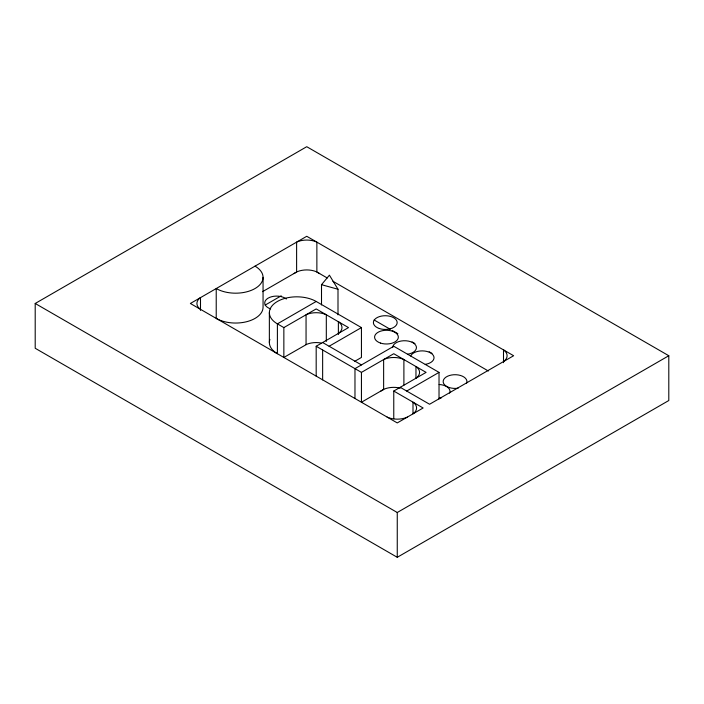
<?xml version="1.0" encoding="UTF-8"?>
<svg xmlns="http://www.w3.org/2000/svg" width="704" height="704" viewBox="0 0 704 704"><rect width="100%" height="100%" fill="white"/><g stroke="black" fill="none" stroke-linecap="round" stroke-linejoin="round"><path stroke-width="1.06" d="M321.508 304.946L321.508 284.689L329.41 275.167L337.999 289.247L337.999 314.846M338.378 333.432L339.02 332.992A16.262 9.39 0 0 0 339.02 322.186L338.378 321.737L338.378 334.541M415.967 378.224L416.601 377.784A16.262 9.39 0 0 0 416.601 366.978L415.967 366.529L415.967 378.268M503.501 361.583L504.143 361.134A16.262 9.39 0 0 0 504.143 350.328L503.501 349.888L503.501 362.683M293.814 273.61L297.387 271.63A16.262 9.39 0 0 1 316.096 271.63L319.678 273.61M380.838 391.046L384.41 389.057A16.262 9.39 0 0 1 400.224 388.124M35.2 303.477L306.742 146.705L668.8 355.731L668.8 400.523L397.258 557.295L35.2 348.269L35.2 303.477L397.258 512.503L668.8 355.731M262.592 291.641L296.613 271.999L296.613 242.132L297.387 241.762A16.262 9.39 0 0 1 316.096 241.762L316.87 242.132L316.87 271.999L327.254 277.992M265.109 305.114L281.195 295.83M354.781 361.293L361.442 357.447L361.442 327.589L316.184 301.462L277.394 323.858L277.394 353.716A27.43 15.84 0 0 1 269.887 339.425M316.184 301.462A27.43 15.84 0 0 0 277.394 301.462A27.43 15.84 0 0 0 277.394 323.858L283.853 327.589L316.184 308.924L348.506 327.589L316.184 346.254L316.184 376.112M321.086 342.998A16.262 9.39 0 0 0 306.83 344.265L283.853 357.447L283.853 327.589M329.111 346.254L361.442 327.589M316.184 346.254L361.442 372.381L393.765 353.716L426.096 372.381L393.765 391.046L393.765 418.774M406.701 391.046L439.023 372.381L439.023 399.045M407.387 417.076L406.613 417.446A16.262 9.39 0 0 1 387.904 417.446L387.13 417.076M321.508 284.689L337.999 289.247M332.939 281.274L488.382 371.017M374.123 319.986L390.262 329.296M392.154 330.396L397.848 333.678M412.086 341.898L414.929 343.543M429.167 351.762L432.018 353.408M439.023 372.381L393.765 346.254L354.974 368.65L354.974 398.508M322.643 342.522L361.442 364.918M400.233 387.314L429.581 404.254L513.63 355.731L306.742 236.289L190.37 303.477L397.258 422.919L423.122 407.994L393.765 391.046M200.499 309.32L199.857 308.871A16.262 9.39 0 0 1 199.857 298.074L200.499 297.625L200.499 310.429M403.894 385.158L403.894 359.568L403.119 359.198A16.262 9.39 0 0 0 384.41 359.198L383.636 359.568L383.636 389.426L361.442 402.239L361.442 372.381M397.258 512.503L397.258 557.295M326.313 341.431L326.313 314.767L325.538 314.406A16.262 9.39 0 0 0 306.83 314.406L306.055 314.767L306.055 344.634M322.643 349.985L322.643 379.843M269.359 312.655L269.359 342.522M263.058 277.35L263.058 307.208A27.43 15.84 0 0 1 246.118 321.842A27.43 15.84 0 0 1 216.225 318.402L216.225 288.543A27.43 15.84 0 0 0 255.024 288.543A27.43 15.84 0 0 0 255.024 266.147M270.662 308.898A11.889 6.864 0 0 1 267.837 298.32A11.889 6.864 0 0 1 286.343 299.015M392.674 347.591A11.889 6.864 0 0 1 403.524 340.754A11.889 6.864 0 0 1 416.266 346.394A11.889 6.864 0 0 1 407.634 354.218M410.661 355.969A11.889 6.864 0 0 1 430.549 352.889A11.889 6.864 0 0 1 425.225 364.373M441.179 397.971A11.889 6.864 0 0 1 439.138 398.182M439.138 384.507A11.889 6.864 0 0 1 449.583 393.122M458.119 388.194A11.889 6.864 0 0 1 443.203 382.158A11.889 6.864 0 0 1 456.078 374.73A11.889 6.864 0 0 1 466.523 383.337M413.626 413.389L412.993 413.838L412.993 402.142L413.626 402.591A16.262 9.39 0 0 1 413.626 413.389M379.333 328.53A11.889 6.864 0 0 0 397.162 322.582A11.889 6.864 0 0 0 379.333 316.642A11.889 6.864 0 0 0 379.333 328.53M380.512 343.077A11.889 6.864 0 0 0 398.341 337.137A11.889 6.864 0 0 0 380.512 331.197A11.889 6.864 0 0 0 380.512 343.077"/></g></svg>
